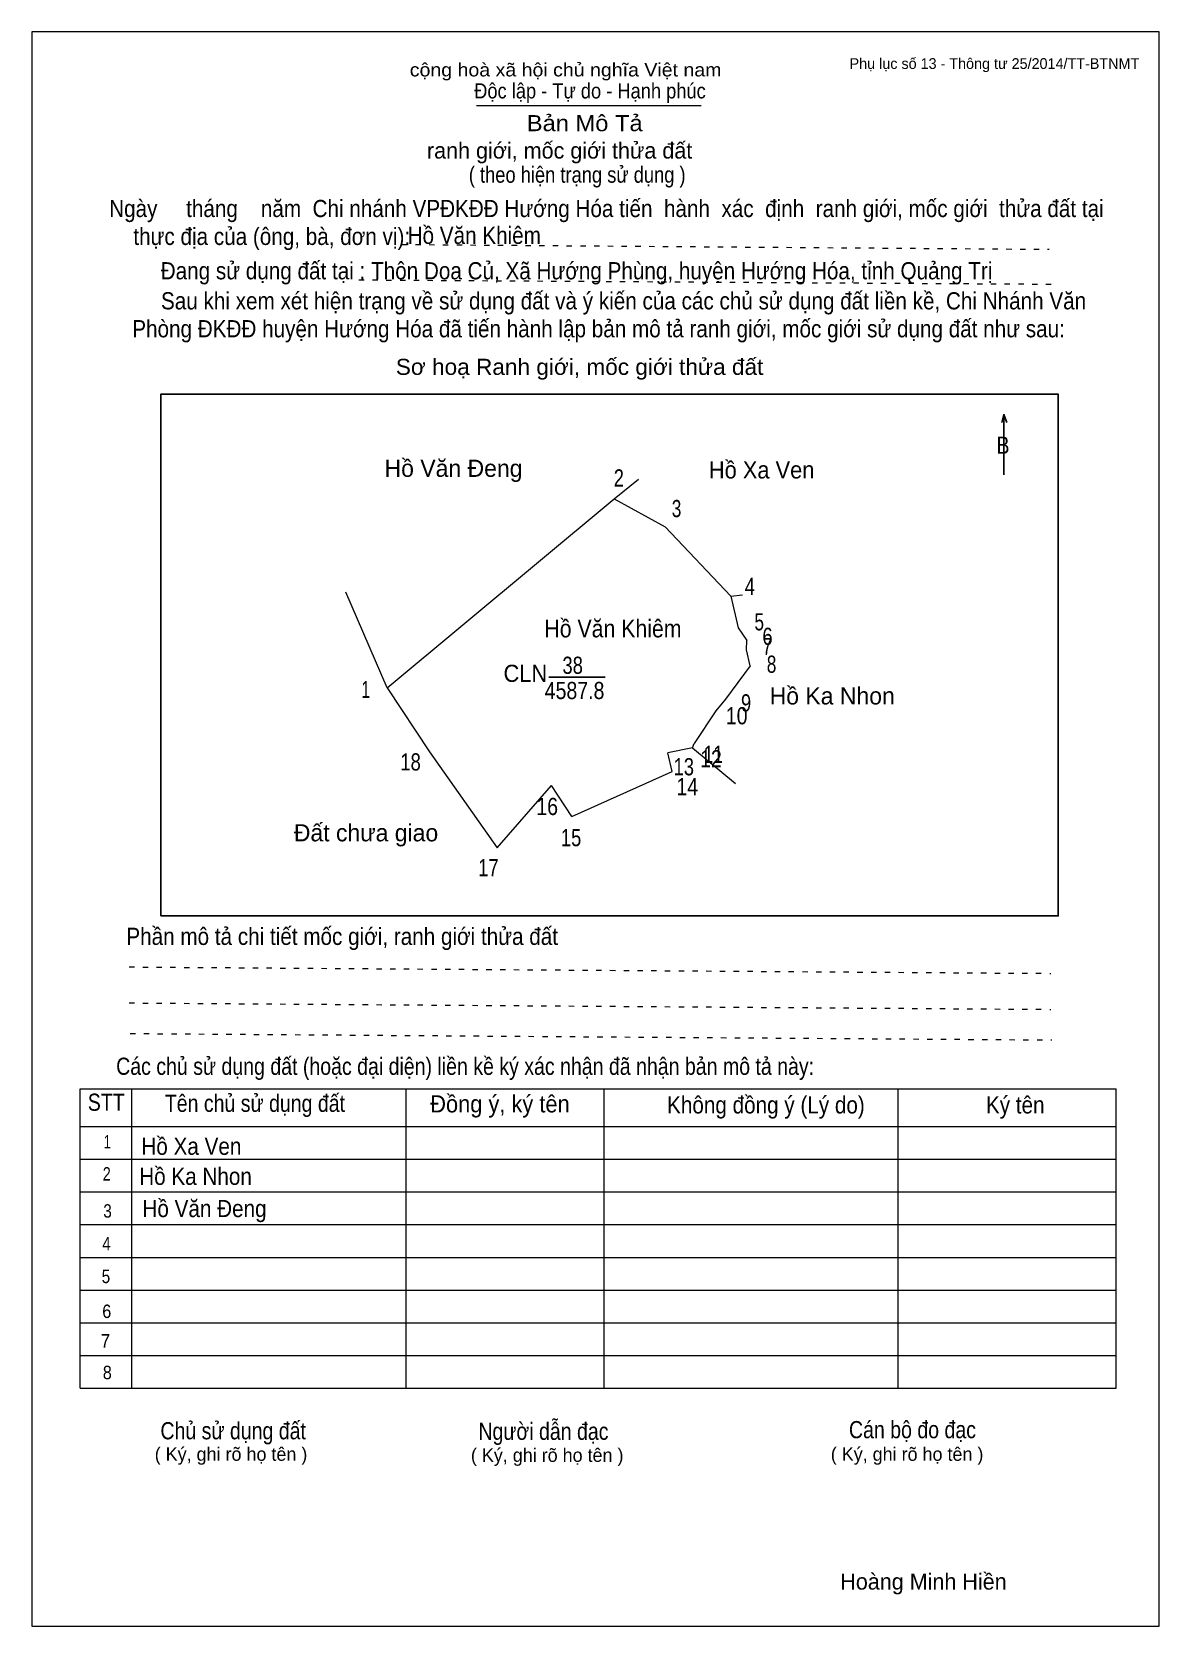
# Model space of a CAD drawing. Header units: centimetres. Extents: x 0 to 21, y 0 to 29.7.
import ezdxf
from ezdxf.enums import TextEntityAlignment as Align

# ---------------------------------------------------------------- set-up
doc = ezdxf.new("R2010")
doc.units = ezdxf.units.CM
doc.header["$LTSCALE"] = 0.13
doc.linetypes.add('DOTTED', pattern=[1.5, 0.3, -1.2])
for name, color, linetype, lineweight in [('1', 7, 'Continuous', 13), ('33', 7, 'Continuous', 25), ('6', 7, 'Continuous', 13), ('62', 7, 'Continuous', 13)]:
    doc.layers.add(name, color=color, linetype=linetype, lineweight=lineweight)
for name, color, linetype in [('2', 7, 'Continuous'), ('32', 7, 'Continuous'), ('34', 7, 'Continuous'), ('63', 7, 'Continuous')]:
    doc.layers.add(name, color=color, linetype=linetype)

msp = doc.modelspace()

# ---------------------------------------------------------------- linework, layer by layer
at = {"layer": '1'}
msp.add_lwpolyline([(21, 0), (21, 29.7), (0, 29.7), (0, 0)], close=True, dxfattribs=at)
at = {"layer": '33'}
msp.add_line((9.63, 17.68), (10.68, 17.68), dxfattribs=at)
at = {"layer": '6'}
for p, q in [((6.62, 17.48), (5.85, 19.26)), ((13.38, 17.89), (12.92, 17.27)), ((6.62, 17.48), (7.41, 16.29)), ((12.31, 16.36), (11.85, 16.27)), ((12.31, 16.36), (12.34, 16.44)), ((12.31, 16.36), (13.11, 15.7)), ((10.06, 15.08), (9.68, 15.66))]:
    msp.add_line(p, q, dxfattribs=at)
for points in [[(6.62, 17.48), (10.85, 21), (11.3, 21.37)], [(10.85, 21), (11.8, 20.48), (13.02, 19.19), (13.24, 19.21)], [(13.02, 19.19), (13.16, 18.6), (13.32, 18.36)], [(13.38, 17.89), (13.31, 18.19), (13.32, 18.36)], [(12.92, 17.27), (12.74, 17.05), (12.34, 16.44)], [(7.41, 16.29), (8.67, 14.5), (9.68, 15.66)], [(10.06, 15.08), (11.93, 15.92), (11.85, 16.27)]]:
    msp.add_lwpolyline(points, dxfattribs=at)
at = {"layer": '62'}
for p, q in [((8.28, 28.33), (12.47, 28.33)), ((0.9, 10.01), (20.2, 10.01)), ((0.9, 4.43), (0.9, 10.01)), ((1.86, 4.43), (1.86, 10.01)), ((6.97, 4.43), (6.97, 9.99)), ((10.66, 4.43), (10.66, 9.99)), ((16.14, 4.43), (16.14, 10.01)), ((20.2, 4.43), (20.2, 10.01)), ((0.9, 9.31), (20.2, 9.31)), ((0.9, 8.7), (20.2, 8.7)), ((0.9, 8.09), (20.2, 8.09)), ((0.9, 7.48), (20.2, 7.48)), ((0.9, 6.87), (20.2, 6.87)), ((0.9, 6.26), (20.2, 6.26)), ((0.9, 5.65), (20.2, 5.65)), ((0.9, 5.04), (20.2, 5.04)), ((0.9, 4.43), (20.2, 4.43))]:
    msp.add_line(p, q, dxfattribs=at)
at = {"layer": '62', "linetype": 'DOTTED'}
for p, q in [((6.89, 25.74), (18.95, 25.65)), ((6.09, 25.08), (19.04, 25)), ((1.81, 12.28), (18.98, 12.16)), ((1.81, 11.61), (18.98, 11.49)), ((1.83, 11.04), (19, 10.92))]:
    msp.add_line(p, q, dxfattribs=at)
at = {"layer": '62', "lineweight": 25}
for p, q in [((18.11, 22.58), (18.11, 21.45)), ((18.11, 22.57), (18.07, 22.42)), ((18.11, 22.57), (18.16, 22.42))]:
    msp.add_line(p, q, dxfattribs=at)
msp.add_lwpolyline([(2.4, 13.23), (19.12, 13.23), (19.12, 22.95), (2.4, 22.95)], close=True, dxfattribs=at)

# ---------------------------------------------------------------- texts
at = {"layer": '2', "width": 0.9}
msp.add_text('Hồ Văn Khiêm', height=0.3292, dxfattribs=at).set_placement((10.825, 18.42), align=Align.CENTER)
at = {"layer": '32'}
for s, width, p in [('2', 0.8, (10.935, 21.23)), ('3', 0.75, (12.01, 20.66)), ('4', 0.8, (13.375, 19.21)), ('5', 0.75, (13.55, 18.55)), ('6', 0.8, (13.705, 18.28)), ('7', 0.75, (13.7, 18.09)), ('8', 0.75, (13.78, 17.76)), ('1', 0.65, (6.22, 17.29)), ('9', 0.8, (13.305, 17.04)), ('10', 0.85, (13.13, 16.8)), ('11', 0.75, (12.695, 16.08)), ('18', 0.8, (7.055, 15.94)), ('13', 0.8, (12.145, 15.85)), ('12', 0.85, (12.65, 16)), ('14', 0.85, (12.21, 15.48)), ('16', 0.85, (9.6, 15.11)), ('15', 0.8, (10.045, 14.53)), ('17', 0.8, (8.505, 13.97))]:
    msp.add_text(s, height=0.32, dxfattribs=dict(at, width=width)).set_placement(p, align=Align.CENTER)
at = {"layer": '33'}
for s, p in [('Hồ Văn Đeng', (7.855, 21.41)), ('Hồ Ka Nhon', (14.91, 17.17)), ('Đất chưa giao', (6.225, 14.62)), ('Đất chưa giao', (6.225, 14.62)), ('Đất chưa giao', (6.225, 14.62)), ('Đất chưa giao', (6.225, 14.62)), ('Đất chưa giao', (6.225, 14.62))]:
    msp.add_text(s, height=0.32, dxfattribs=at).set_placement(p, align=Align.CENTER)
for s, width, p in [('Hồ Xa Ven', 0.95, (13.595, 21.38)), ('Hồ Xa Ven', 0.95, (13.595, 21.38)), ('38', 0.8, (10.075, 17.74)), ('4587.8', 0.85, (10.11, 17.27))]:
    msp.add_text(s, height=0.32, dxfattribs=dict(at, width=width)).set_placement(p, align=Align.CENTER)
at = {"layer": '33', "width": 0.95}
msp.add_text('CLN', height=0.32, dxfattribs=at).set_placement((9.6, 17.59), align=Align.RIGHT)
at = {"layer": '34', "width": 0.9}
for s, p in [('Hồ Văn Khiêm', (7, 25.75)), ('Hồ Xa Ven', (2.04, 8.78)), ('Hồ Ka Nhon', (2, 8.22)), ('Hồ Văn Đeng', (2.06, 7.62))]:
    msp.add_text(s, height=0.32, dxfattribs=at).set_placement(p)
at = {"layer": '62'}
for s, height, width, p in [('cộng hoà xã hội chủ nghĩa Việt nam', 0.2474, 1.1, (7.04, 28.87)), ('Độc lập - Tự do - Hạnh phúc', 0.2828, 0.9, (8.24, 28.46)), ('Bản Mô Tả', 0.3, 1.1, (9.22, 27.85)), ('( theo hiện trạng sử dụng )', 0.3, 0.85, (8.14, 26.89)), ('Ngày     tháng    năm  Chi nhánh VPĐKĐĐ Hướng Hóa tiến  hành  xác  định  ranh giới, mốc giới  thửa đất tại ', 0.32, 0.9, (1.44, 26.25)), ('thực địa của (ông, bà, đơn vị): ', 0.32, 0.9, (1.89, 25.73)), ('Đang sử dụng đất tại : Thôn Doa Củ, Xã Hướng Phùng, huyện Hướng Hóa, tỉnh Quảng Trị', 0.32, 0.9, (2.4, 25.09)), ('     Sau khi xem xét hiện trạng về sử dụng đất và ý kiến của các chủ sử dụng đất liền kề, Chi Nhánh Văn ', 0.32, 0.9, (1.87, 24.53)), ('Phòng ĐKĐĐ huyện Hướng Hóa đã tiến hành lập bản mô tả ranh giới, mốc giới sử dụng đất như sau:', 0.32, 0.9, (1.87, 24.01)), ('Sơ hoạ Ranh giới, mốc giới thửa đất', 0.3, 1.05, (6.78, 23.31)), ('B', 0.32, 0.85, (17.97, 21.84)), ('Phần mô tả chi tiết mốc giới, ranh giới thửa đất ', 0.32, 0.9, (1.76, 12.69)), ('Các chủ sử dụng đất (hoặc đại diện) liền kề ký xác nhận đã nhận bản mô tả này:', 0.32, 0.85, (1.57, 10.27))]:
    msp.add_text(s, height=height, dxfattribs=dict(at, width=width)).set_placement(p)
msp.add_text('ranh giới, mốc giới thửa đất', height=0.3, dxfattribs=at).set_placement((7.36, 27.34))
for s, height, width, p in [('STT', 0.32, 0.85, (1.385, 9.6)), ('Tên chủ sử dụng đất', 0.32, 0.85, (4.155, 9.58)), ('Đồng ý, ký tên', 0.32, 0.95, (8.72, 9.57)), ('Không đồng ý (Lý do)', 0.32, 0.9, (13.675, 9.55)), ('Ký tên', 0.32, 0.9, (18.32, 9.55)), ('1', 0.25, 0.7, (1.405, 8.9)), ('2', 0.25, 0.8, (1.395, 8.3)), ('3', 0.25, 0.85, (1.41, 7.61)), ('4', 0.25, 0.85, (1.39, 7)), ('5', 0.25, 0.85, (1.38, 6.39)), ('6', 0.25, 0.9, (1.395, 5.74)), ('7', 0.25, 0.95, (1.37, 5.19)), ('8', 0.25, 0.9, (1.405, 4.6)), ('Người dẫn đạc', 0.32, 0.85, (9.53, 3.47)), ('Chủ sử dụng đất', 0.32, 0.85, (3.75, 3.48)), ('Cán bộ đo đạc', 0.32, 0.85, (16.405, 3.5))]:
    msp.add_text(s, height=height, dxfattribs=dict(at, width=width)).set_placement(p, align=Align.CENTER)
for p in [(3.71, 3.08), (9.6, 3.06), (16.305, 3.08)]:
    msp.add_text('( Ký, ghi rõ họ tên )', height=0.25, dxfattribs=at).set_placement(p, align=Align.CENTER)
at = {"layer": '63'}
msp.add_text('Phụ lục số 13 - Thông tư 25/2014/TT-BTNMT', height=0.2, dxfattribs=at).set_placement((20.63, 29.01), align=Align.RIGHT)
msp.add_text('Hoàng Minh Hiền', height=0.3, dxfattribs=at).set_placement((16.61, 0.68), align=Align.CENTER)

doc.saveas('drawing.dxf')
